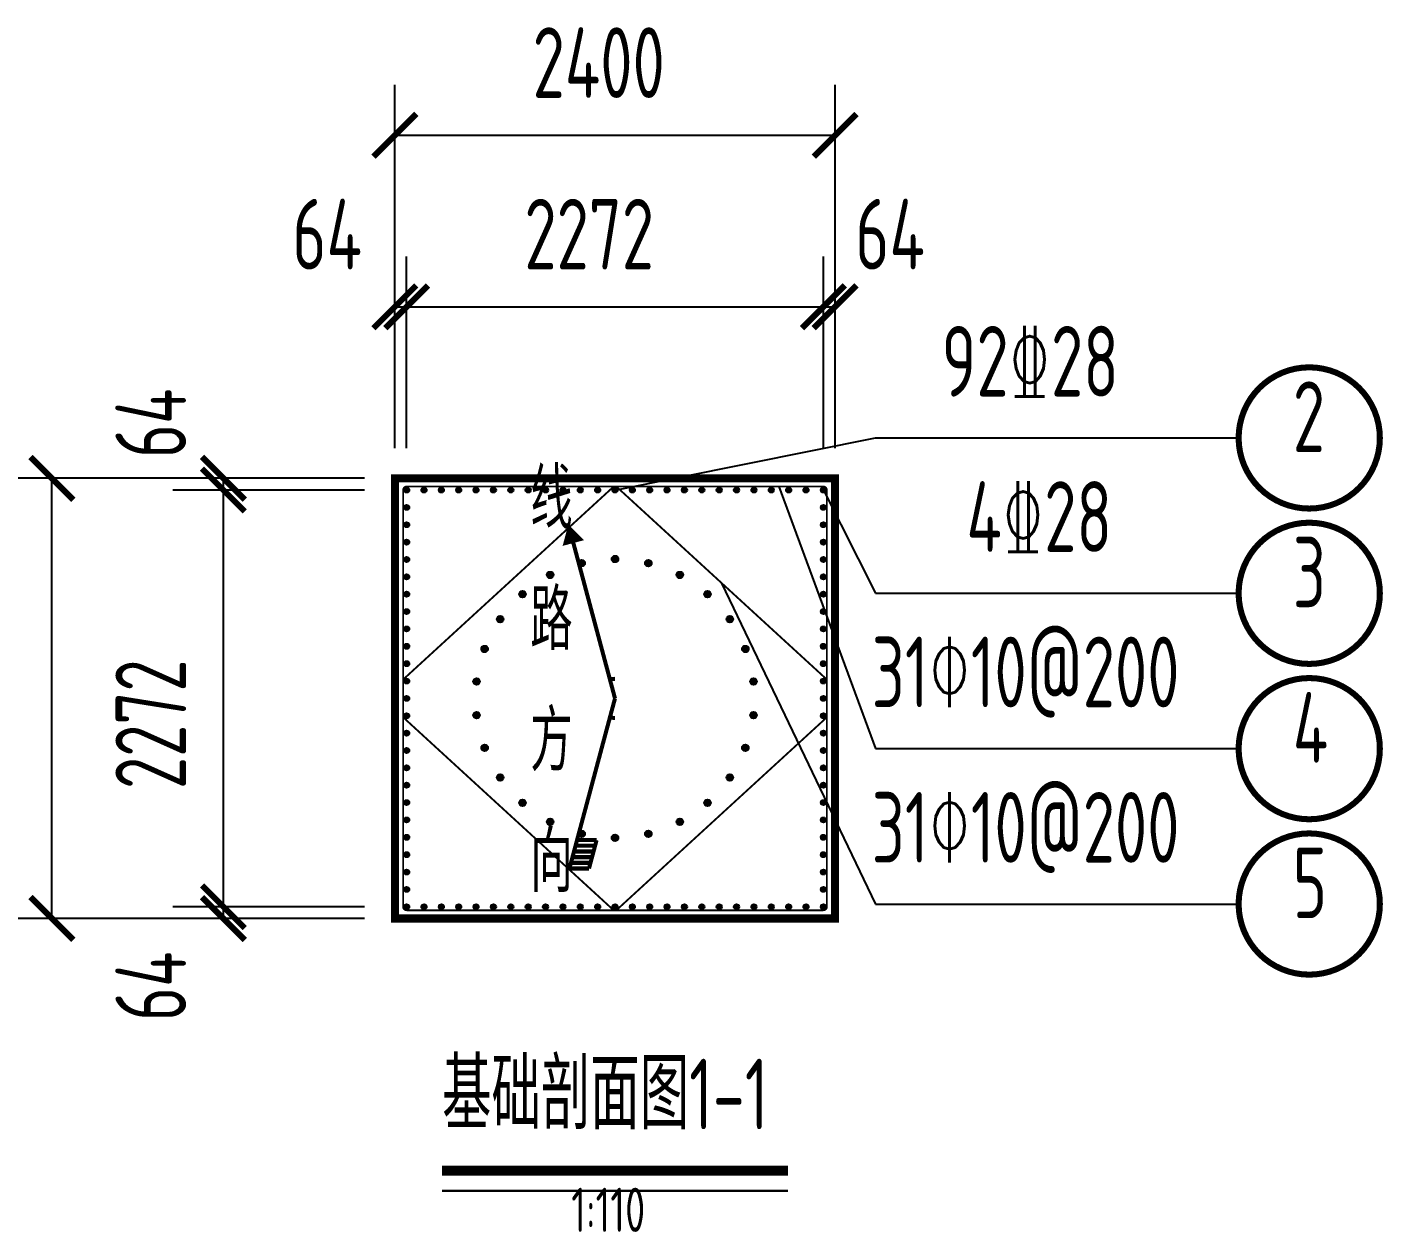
# Model space of a CAD drawing. Header units: inches. Extents: x -4449 to -2355, y -113 to 192.
# Drawn here: x -3039.9 to -2972.7, y -16.6 to 43.1 of the extents above; entities that cross this region are included whole.
import ezdxf
from ezdxf.enums import TextEntityAlignment as Align

# ---------------------------------------------------------------- set-up
doc = ezdxf.new("R2010")
doc.units = ezdxf.units.IN
doc.header["$MEASUREMENT"] = 0
doc.linetypes.add('细实线', pattern=[0])
doc.styles.get("Standard").update_dxf_attribs({"font": 'tssdeng.shx', "width": 0.7, "bigfont": 'hztxt.shx'})

msp = doc.modelspace()

# ---------------------------------------------------------------- hatches: boundary and pattern name
h = msp.add_hatch(color=1)
edge = h.paths.add_edge_path()
edge.add_arc((-3021.0471686, 20.1574145), 0.127273, 0, 360)
h = msp.add_hatch(color=1)
edge = h.paths.add_edge_path()
edge.add_arc((-3020.1865626, 20.1574145), 0.127273, 0, 360)
h = msp.add_hatch(color=1)
edge = h.paths.add_edge_path()
edge.add_arc((-3019.3259566, 20.1574145), 0.127273, 0, 360)
h = msp.add_hatch(color=1)
edge = h.paths.add_edge_path()
edge.add_arc((-3018.4653506, 20.1574145), 0.127273, 0, 360)
h = msp.add_hatch(color=1)
edge = h.paths.add_edge_path()
edge.add_arc((-3017.6047436, 20.1574145), 0.127273, 0, 360)
h = msp.add_hatch(color=1)
edge = h.paths.add_edge_path()
edge.add_arc((-3016.7441376, 20.1574145), 0.127273, 0, 360)
h = msp.add_hatch(color=1)
edge = h.paths.add_edge_path()
edge.add_arc((-3015.8835316, 20.1574145), 0.127273, 0, 360)
h = msp.add_hatch(color=1)
edge = h.paths.add_edge_path()
edge.add_arc((-3015.0229256, 20.1574145), 0.127273, 0, 360)
h = msp.add_hatch(color=1)
edge = h.paths.add_edge_path()
edge.add_arc((-3014.1623196, 20.1574145), 0.127273, 0, 360)
h = msp.add_hatch(color=1)
edge = h.paths.add_edge_path()
edge.add_arc((-3013.3017136, 20.1574145), 0.127273, 0, 360)
h = msp.add_hatch(color=1)
edge = h.paths.add_edge_path()
edge.add_arc((-3012.4411076, 20.1574145), 0.127273, 0, 360)
h = msp.add_hatch(color=1)
edge = h.paths.add_edge_path()
edge.add_arc((-3011.5805016, 20.1574145), 0.127273, 0, 360)
h = msp.add_hatch(color=1)
edge = h.paths.add_edge_path()
edge.add_arc((-3010.7198956, 20.1574145), 0.127273, 0, 360)
h = msp.add_hatch(color=1)
edge = h.paths.add_edge_path()
edge.add_arc((-3009.8592896, 20.1574145), 0.127273, 0, 360)
h = msp.add_hatch(color=1)
edge = h.paths.add_edge_path()
edge.add_arc((-3008.9986836, 20.1574145), 0.127273, 0, 360)
h = msp.add_hatch(color=1)
edge = h.paths.add_edge_path()
edge.add_arc((-3008.1380776, 20.1574145), 0.127273, 0, 360)
h = msp.add_hatch(color=1)
edge = h.paths.add_edge_path()
edge.add_arc((-3007.2774716, 20.1574145), 0.127273, 0, 360)
h = msp.add_hatch(color=1)
edge = h.paths.add_edge_path()
edge.add_arc((-3006.4168656, 20.1574145), 0.127273, 0, 360)
h = msp.add_hatch(color=1)
edge = h.paths.add_edge_path()
edge.add_arc((-3005.5562596, 20.1574145), 0.127273, 0, 360)
h = msp.add_hatch(color=1)
edge = h.paths.add_edge_path()
edge.add_arc((-3004.6956536, 20.1574145), 0.127273, 0, 360)
h = msp.add_hatch(color=1)
edge = h.paths.add_edge_path()
edge.add_arc((-3003.8350476, 20.1574145), 0.127273, 0, 360)
h = msp.add_hatch(color=1)
edge = h.paths.add_edge_path()
edge.add_arc((-3002.9744406, 20.1574145), 0.127273, 0, 360)
h = msp.add_hatch(color=1)
edge = h.paths.add_edge_path()
edge.add_arc((-3002.1138346, 20.1574145), 0.127273, 0, 360)
h = msp.add_hatch(color=1)
edge = h.paths.add_edge_path()
edge.add_arc((-3001.2532286, 20.1574145), 0.127273, 0, 360)
h = msp.add_hatch(color=1)
edge = h.paths.add_edge_path()
edge.add_arc((-3000.3926226, 20.1574145), 0.127273, 0, 360)
h = msp.add_hatch(color=1)
edge = h.paths.add_edge_path()
edge.add_arc((-3021.0471686, 19.2968085), 0.127273, 0, 360)
h = msp.add_hatch(color=1)
edge = h.paths.add_edge_path()
edge.add_arc((-3000.3926226, 19.2968085), 0.127273, 0, 360)
h = msp.add_hatch(color=1)
edge = h.paths.add_edge_path()
edge.add_arc((-3021.0471686, 18.4362025), 0.127273, 0, 360)
msp.add_hatch(color=2).paths.add_polyline_path([(-3012.9786796, 18.2600395), (-3013.1742966, 17.5299895), (-3012.4442456, 17.7256055)])
h = msp.add_hatch(color=1)
edge = h.paths.add_edge_path()
edge.add_arc((-3000.3926226, 18.4362025), 0.127273, 0, 360)
h = msp.add_hatch(color=1)
edge = h.paths.add_edge_path()
edge.add_arc((-3021.0471686, 17.5755965), 0.127273, 0, 360)
h = msp.add_hatch(color=1)
edge = h.paths.add_edge_path()
edge.add_arc((-3000.3926226, 17.5755965), 0.127273, 0, 360)
h = msp.add_hatch(color=1)
edge = h.paths.add_edge_path()
edge.add_arc((-3021.0471686, 16.7149895), 0.127273, 0, 360)
h = msp.add_hatch(color=5)
edge = h.paths.add_edge_path()
edge.add_arc((-3010.7198956, 16.7392325), 0.163636, 0, 360)
h = msp.add_hatch(color=1)
edge = h.paths.add_edge_path()
edge.add_arc((-3000.3926226, 16.7149895), 0.127273, 0, 360)
h = msp.add_hatch(color=5)
edge = h.paths.add_edge_path()
edge.add_arc((-3012.3733496, 16.5384665), 0.163636, 0, 360)
h = msp.add_hatch(color=5)
edge = h.paths.add_edge_path()
edge.add_arc((-3009.0664416, 16.5384665), 0.163636, 0, 360)
h = msp.add_hatch(color=1)
edge = h.paths.add_edge_path()
edge.add_arc((-3021.0471686, 15.8543835), 0.127273, 0, 360)
h = msp.add_hatch(color=5)
edge = h.paths.add_edge_path()
edge.add_arc((-3013.9307106, 15.9478375), 0.163636, 0, 360)
h = msp.add_hatch(color=5)
edge = h.paths.add_edge_path()
edge.add_arc((-3007.5090806, 15.9478375), 0.163636, 0, 360)
h = msp.add_hatch(color=1)
edge = h.paths.add_edge_path()
edge.add_arc((-3000.3926226, 15.8543835), 0.127273, 0, 360)
h = msp.add_hatch(color=1)
edge = h.paths.add_edge_path()
edge.add_arc((-3021.0471686, 14.9937775), 0.127273, 0, 360)
h = msp.add_hatch(color=5)
edge = h.paths.add_edge_path()
edge.add_arc((-3015.3014706, 15.0016705), 0.163636, 0, 360)
h = msp.add_hatch(color=5)
edge = h.paths.add_edge_path()
edge.add_arc((-3006.1383206, 15.0016705), 0.163636, 0, 360)
h = msp.add_hatch(color=1)
edge = h.paths.add_edge_path()
edge.add_arc((-3000.3926226, 14.9937775), 0.127273, 0, 360)
h = msp.add_hatch(color=1)
edge = h.paths.add_edge_path()
edge.add_arc((-3021.0471686, 14.1331715), 0.127273, 0, 360)
h = msp.add_hatch(color=1)
edge = h.paths.add_edge_path()
edge.add_arc((-3000.3926226, 14.1331715), 0.127273, 0, 360)
h = msp.add_hatch(color=5)
edge = h.paths.add_edge_path()
edge.add_arc((-3016.4059656, 13.7549525), 0.163636, 0, 360)
h = msp.add_hatch(color=5)
edge = h.paths.add_edge_path()
edge.add_arc((-3005.0338256, 13.7549525), 0.163636, 0, 360)
h = msp.add_hatch(color=1)
edge = h.paths.add_edge_path()
edge.add_arc((-3021.0471686, 13.2725655), 0.127273, 0, 360)
h = msp.add_hatch(color=1)
edge = h.paths.add_edge_path()
edge.add_arc((-3000.3926226, 13.2725655), 0.127273, 0, 360)
h = msp.add_hatch(color=1)
edge = h.paths.add_edge_path()
edge.add_arc((-3021.0471686, 12.4119595), 0.127273, 0, 360)
h = msp.add_hatch(color=5)
edge = h.paths.add_edge_path()
edge.add_arc((-3017.1800076, 12.2801385), 0.163636, 0, 360)
h = msp.add_hatch(color=5)
edge = h.paths.add_edge_path()
edge.add_arc((-3004.2597836, 12.2801385), 0.163636, 0, 360)
h = msp.add_hatch(color=1)
edge = h.paths.add_edge_path()
edge.add_arc((-3000.3926226, 12.4119595), 0.127273, 0, 360)
h = msp.add_hatch(color=1)
edge = h.paths.add_edge_path()
edge.add_arc((-3021.0471686, 11.5513535), 0.127273, 0, 360)
h = msp.add_hatch(color=1)
edge = h.paths.add_edge_path()
edge.add_arc((-3000.3926226, 11.5513535), 0.127273, 0, 360)
h = msp.add_hatch(color=1)
edge = h.paths.add_edge_path()
edge.add_arc((-3021.0471686, 10.6907475), 0.127273, 0, 360)
h = msp.add_hatch(color=5)
edge = h.paths.add_edge_path()
edge.add_arc((-3017.5786116, 10.6629405), 0.163636, 0, 360)
h = msp.add_hatch(color=5)
edge = h.paths.add_edge_path()
edge.add_arc((-3003.8611796, 10.6629405), 0.163636, 0, 360)
h = msp.add_hatch(color=1)
edge = h.paths.add_edge_path()
edge.add_arc((-3000.3926226, 10.6907475), 0.127273, 0, 360)
h = msp.add_hatch(color=1)
edge = h.paths.add_edge_path()
edge.add_arc((-3021.0471686, 9.8301415), 0.127273, 0, 360)
h = msp.add_hatch(color=1)
edge = h.paths.add_edge_path()
edge.add_arc((-3000.3926226, 9.8301415), 0.127273, 0, 360)
h = msp.add_hatch(color=1)
edge = h.paths.add_edge_path()
edge.add_arc((-3021.0471686, 8.9695355), 0.127273, 0, 360)
h = msp.add_hatch(color=5)
edge = h.paths.add_edge_path()
edge.add_arc((-3017.5786116, 8.9973425), 0.163636, 0, 360)
h = msp.add_hatch(color=5)
edge = h.paths.add_edge_path()
edge.add_arc((-3003.8611796, 8.9973425), 0.163636, 0, 360)
h = msp.add_hatch(color=1)
edge = h.paths.add_edge_path()
edge.add_arc((-3000.3926226, 8.9695355), 0.127273, 0, 360)
h = msp.add_hatch(color=1)
edge = h.paths.add_edge_path()
edge.add_arc((-3021.0471686, 8.1089295), 0.127273, 0, 360)
h = msp.add_hatch(color=1)
edge = h.paths.add_edge_path()
edge.add_arc((-3000.3926226, 8.1089295), 0.127273, 0, 360)
h = msp.add_hatch(color=5)
edge = h.paths.add_edge_path()
edge.add_arc((-3017.1800076, 7.3801445), 0.163636, 0, 360)
h = msp.add_hatch(color=5)
edge = h.paths.add_edge_path()
edge.add_arc((-3004.2597836, 7.3801445), 0.163636, 0, 360)
h = msp.add_hatch(color=1)
edge = h.paths.add_edge_path()
edge.add_arc((-3021.0471686, 7.2483235), 0.127273, 0, 360)
h = msp.add_hatch(color=1)
edge = h.paths.add_edge_path()
edge.add_arc((-3000.3926226, 7.2483235), 0.127273, 0, 360)
h = msp.add_hatch(color=1)
edge = h.paths.add_edge_path()
edge.add_arc((-3021.0471686, 6.3877175), 0.127273, 0, 360)
h = msp.add_hatch(color=5)
edge = h.paths.add_edge_path()
edge.add_arc((-3016.4059656, 5.9053305), 0.163636, 0, 360)
h = msp.add_hatch(color=5)
edge = h.paths.add_edge_path()
edge.add_arc((-3005.0338256, 5.9053305), 0.163636, 0, 360)
h = msp.add_hatch(color=1)
edge = h.paths.add_edge_path()
edge.add_arc((-3000.3926226, 6.3877175), 0.127273, 0, 360)
h = msp.add_hatch(color=1)
edge = h.paths.add_edge_path()
edge.add_arc((-3021.0471686, 5.5271115), 0.127273, 0, 360)
h = msp.add_hatch(color=1)
edge = h.paths.add_edge_path()
edge.add_arc((-3000.3926226, 5.5271115), 0.127273, 0, 360)
h = msp.add_hatch(color=1)
edge = h.paths.add_edge_path()
edge.add_arc((-3021.0471686, 4.6665055), 0.127273, 0, 360)
h = msp.add_hatch(color=5)
edge = h.paths.add_edge_path()
edge.add_arc((-3015.3014706, 4.6586125), 0.163636, 0, 360)
h = msp.add_hatch(color=5)
edge = h.paths.add_edge_path()
edge.add_arc((-3006.1383206, 4.6586125), 0.163636, 0, 360)
h = msp.add_hatch(color=1)
edge = h.paths.add_edge_path()
edge.add_arc((-3000.3926226, 4.6665055), 0.127273, 0, 360)
h = msp.add_hatch(color=1)
edge = h.paths.add_edge_path()
edge.add_arc((-3021.0471686, 3.8058995), 0.127273, 0, 360)
h = msp.add_hatch(color=5)
edge = h.paths.add_edge_path()
edge.add_arc((-3013.9307106, 3.7124455), 0.163636, 0, 360)
h = msp.add_hatch(color=5)
edge = h.paths.add_edge_path()
edge.add_arc((-3007.5090806, 3.7124455), 0.163636, 0, 360)
h = msp.add_hatch(color=1)
edge = h.paths.add_edge_path()
edge.add_arc((-3000.3926226, 3.8058995), 0.127273, 0, 360)
h = msp.add_hatch(color=1)
edge = h.paths.add_edge_path()
edge.add_arc((-3021.0471686, 2.9452935), 0.127273, 0, 360)
h = msp.add_hatch(color=5)
edge = h.paths.add_edge_path()
edge.add_arc((-3012.3733496, 3.1218165), 0.163636, 0, 360)
h = msp.add_hatch(color=5)
edge = h.paths.add_edge_path()
edge.add_arc((-3010.7198956, 2.9210505), 0.163636, 0, 360)
h = msp.add_hatch(color=5)
edge = h.paths.add_edge_path()
edge.add_arc((-3009.0664416, 3.1218165), 0.163636, 0, 360)
h = msp.add_hatch(color=1)
edge = h.paths.add_edge_path()
edge.add_arc((-3000.3926226, 2.9452935), 0.127273, 0, 360)
h = msp.add_hatch(color=1)
edge = h.paths.add_edge_path()
edge.add_arc((-3021.0471686, 2.0846865), 0.127273, 0, 360)
h = msp.add_hatch(color=1)
edge = h.paths.add_edge_path()
edge.add_arc((-3000.3926226, 2.0846865), 0.127273, 0, 360)
h = msp.add_hatch(color=1)
edge = h.paths.add_edge_path()
edge.add_arc((-3021.0471686, 1.2240805), 0.127273, 0, 360)
h = msp.add_hatch(color=1)
edge = h.paths.add_edge_path()
edge.add_arc((-3000.3926226, 1.2240805), 0.127273, 0, 360)
h = msp.add_hatch(color=1)
edge = h.paths.add_edge_path()
edge.add_arc((-3021.0471686, 0.3634745), 0.127273, 0, 360)
h = msp.add_hatch(color=1)
edge = h.paths.add_edge_path()
edge.add_arc((-3000.3926226, 0.3634745), 0.127273, 0, 360)
h = msp.add_hatch(color=1)
edge = h.paths.add_edge_path()
edge.add_arc((-3021.0471686, -0.4971315), 0.127273, 0, 360)
h = msp.add_hatch(color=1)
edge = h.paths.add_edge_path()
edge.add_arc((-3020.1865626, -0.4971315), 0.127273, 0, 360)
h = msp.add_hatch(color=1)
edge = h.paths.add_edge_path()
edge.add_arc((-3019.3259566, -0.4971315), 0.127273, 0, 360)
h = msp.add_hatch(color=1)
edge = h.paths.add_edge_path()
edge.add_arc((-3018.4653506, -0.4971315), 0.127273, 0, 360)
h = msp.add_hatch(color=1)
edge = h.paths.add_edge_path()
edge.add_arc((-3017.6047436, -0.4971315), 0.127273, 0, 360)
h = msp.add_hatch(color=1)
edge = h.paths.add_edge_path()
edge.add_arc((-3016.7441376, -0.4971315), 0.127273, 0, 360)
h = msp.add_hatch(color=1)
edge = h.paths.add_edge_path()
edge.add_arc((-3015.8835316, -0.4971315), 0.127273, 0, 360)
h = msp.add_hatch(color=1)
edge = h.paths.add_edge_path()
edge.add_arc((-3015.0229256, -0.4971315), 0.127273, 0, 360)
h = msp.add_hatch(color=1)
edge = h.paths.add_edge_path()
edge.add_arc((-3014.1623196, -0.4971315), 0.127273, 0, 360)
h = msp.add_hatch(color=1)
edge = h.paths.add_edge_path()
edge.add_arc((-3013.3017136, -0.4971315), 0.127273, 0, 360)
h = msp.add_hatch(color=1)
edge = h.paths.add_edge_path()
edge.add_arc((-3012.4411076, -0.4971315), 0.127273, 0, 360)
h = msp.add_hatch(color=1)
edge = h.paths.add_edge_path()
edge.add_arc((-3011.5805016, -0.4971315), 0.127273, 0, 360)
h = msp.add_hatch(color=1)
edge = h.paths.add_edge_path()
edge.add_arc((-3010.7198956, -0.4971315), 0.127273, 0, 360)
h = msp.add_hatch(color=1)
edge = h.paths.add_edge_path()
edge.add_arc((-3009.8592896, -0.4971315), 0.127273, 0, 360)
h = msp.add_hatch(color=1)
edge = h.paths.add_edge_path()
edge.add_arc((-3008.9986836, -0.4971315), 0.127273, 0, 360)
h = msp.add_hatch(color=1)
edge = h.paths.add_edge_path()
edge.add_arc((-3008.1380776, -0.4971315), 0.127273, 0, 360)
h = msp.add_hatch(color=1)
edge = h.paths.add_edge_path()
edge.add_arc((-3007.2774716, -0.4971315), 0.127273, 0, 360)
h = msp.add_hatch(color=1)
edge = h.paths.add_edge_path()
edge.add_arc((-3006.4168656, -0.4971315), 0.127273, 0, 360)
h = msp.add_hatch(color=1)
edge = h.paths.add_edge_path()
edge.add_arc((-3005.5562596, -0.4971315), 0.127273, 0, 360)
h = msp.add_hatch(color=1)
edge = h.paths.add_edge_path()
edge.add_arc((-3004.6956536, -0.4971315), 0.127273, 0, 360)
h = msp.add_hatch(color=1)
edge = h.paths.add_edge_path()
edge.add_arc((-3003.8350476, -0.4971315), 0.127273, 0, 360)
h = msp.add_hatch(color=1)
edge = h.paths.add_edge_path()
edge.add_arc((-3002.9744406, -0.4971315), 0.127273, 0, 360)
h = msp.add_hatch(color=1)
edge = h.paths.add_edge_path()
edge.add_arc((-3002.1138346, -0.4971315), 0.127273, 0, 360)
h = msp.add_hatch(color=1)
edge = h.paths.add_edge_path()
edge.add_arc((-3001.2532286, -0.4971315), 0.127273, 0, 360)
h = msp.add_hatch(color=1)
edge = h.paths.add_edge_path()
edge.add_arc((-3000.3926226, -0.4971315), 0.127273, 0, 360)

# ---------------------------------------------------------------- linework, layer by layer
at = {"color": 2, "linetype": '细实线'}
for p, q in [((-3021.6289866, 30.7392325), (-3021.6289866, 40.2392325)), ((-2999.8108046, 30.7392325), (-2999.8108046, 40.2392325)), ((-3021.6289866, 37.7392325), (-2999.8108046, 37.7392325)), ((-3021.6289866, 22.2392325), (-3021.6289866, 31.7392325)), ((-3021.0471686, 22.2392325), (-3021.0471686, 31.7392325)), ((-3021.0471686, 22.2392325), (-3021.0471686, 31.7392325)), ((-3000.3926226, 22.2392325), (-3000.3926226, 31.7392325)), ((-3000.3926226, 22.2392325), (-3000.3926226, 31.7392325)), ((-2999.8108046, 22.2392325), (-2999.8108046, 31.7392325)), ((-3021.6289866, 29.2392325), (-3021.0471686, 29.2392325)), ((-3021.0471686, 29.2392325), (-3000.3926226, 29.2392325)), ((-3000.3926226, 29.2392325), (-2999.8108046, 29.2392325)), ((-3010.7198956, 20.1574145), (-2997.8108046, 22.7392325)), ((-2997.8108046, 22.7392325), (-2979.8108046, 22.7392325)), ((-3031.6289866, 20.7392325), (-3041.1289866, 20.7392325)), ((-3038.6289866, -1.0789495), (-3038.6289866, 20.7392325)), ((-3023.1289866, 20.7392325), (-3032.6289866, 20.7392325)), ((-3030.1289866, 20.1574145), (-3030.1289866, 20.7392325)), ((-3002.5926226, 20.3301415), (-2997.8108046, 7.3392325)), ((-3023.1289866, 20.1574145), (-3032.6289866, 20.1574145)), ((-3023.1289866, 20.1574145), (-3032.6289866, 20.1574145)), ((-3030.1289866, -0.4971315), (-3030.1289866, 20.1574145)), ((-3000.3926226, 20.1574145), (-2997.8108046, 15.0392325)), ((-3005.4341226, 15.5462175), (-2997.8108046, -0.3607675)), ((-2997.8108046, 15.0392325), (-2979.8108046, 15.0392325)), ((-2997.8108046, 7.3392325), (-2979.8108046, 7.3392325)), ((-3023.1289866, -0.4971315), (-3032.6289866, -0.4971315)), ((-3023.1289866, -0.4971315), (-3032.6289866, -0.4971315)), ((-3030.1289866, -1.0789495), (-3030.1289866, -0.4971315)), ((-2997.8108046, -0.3607675), (-2979.8108046, -0.3607675)), ((-3031.6289866, -1.0789495), (-3041.1289866, -1.0789495)), ((-3023.1289866, -1.0789495), (-3032.6289866, -1.0789495))]:
    msp.add_line(p, q, dxfattribs=at)
for points, const_width in [([(-3020.5683266, 38.7998925), (-3022.6896466, 36.6785725)], 0.3), ([(-3000.8714646, 36.6785725), (-2998.7501446, 38.7998925)], 0.3), ([(-3020.5683266, 30.2998925), (-3022.6896466, 28.1785725)], 0.3), ([(-3022.1078286, 28.1785725), (-3019.9865086, 30.2998925)], 0.3), ([(-3019.9865086, 30.2998925), (-3022.1078286, 28.1785725)], 0.3), ([(-2999.3319626, 30.2998925), (-3001.4532826, 28.1785725)], 0.3), ([(-3001.4532826, 28.1785725), (-2999.3319626, 30.2998925)], 0.3), ([(-3000.8714646, 28.1785725), (-2998.7501446, 30.2998925)], 0.3), ([(-3037.5683266, 19.6785725), (-3039.6896466, 21.7998925)], 0.3), ([(-3029.0683266, 19.6785725), (-3031.1896466, 21.7998925)], 0.3), ([(-3031.1896466, 21.2180745), (-3029.0683266, 19.0967545)], 0.3), ([(-3029.0683266, 19.0967545), (-3031.1896466, 21.2180745)], 0.3), ([(-3012.9786796, 18.2600395), (-3010.7198956, 9.8301415)], 0.2), ([(-3010.7198956, 9.8301415), (-3012.9786796, 1.4002435)], 0.2), ([(-3012.6022156, 2.8052265), (-3011.6325186, 2.8052265)], 0.2), ([(-3012.0089826, 1.4002435), (-3011.6325186, 2.8052265)], 0.2), ([(-3012.8280946, 1.9622365), (-3011.8583976, 1.9622365)], 0.2), ([(-3012.7528016, 2.2432335), (-3011.7831046, 2.2432335)], 0.2), ([(-3012.6775086, 2.5242295), (-3011.7078116, 2.5242295)], 0.2), ([(-3012.9786796, 1.4002435), (-3012.0089826, 1.4002435)], 0.2), ([(-3012.9033876, 1.6812395), (-3011.9336906, 1.6812395)], 0.2), ([(-3029.0683266, -1.5577915), (-3031.1896466, 0.5635285)], 0.3), ([(-3031.1896466, 0.5635285), (-3029.0683266, -1.5577915)], 0.3), ([(-3039.6896466, -0.0182895), (-3037.5683266, -2.1396095)], 0.3), ([(-3031.1896466, -0.0182895), (-3029.0683266, -2.1396095)], 0.3)]:
    msp.add_lwpolyline(points, dxfattribs=dict(at, const_width=const_width))
at = {"color": 2, "linetype": '细实线', "const_width": 0.3}
for points in [[(-2979.8108046, 22.7392325, 1), (-2972.8108046, 22.7392325, 1), (-2979.8108046, 22.7392325, 1)], [(-2979.8108046, 15.0392325, 1), (-2972.8108046, 15.0392325, 1), (-2979.8108046, 15.0392325, 1)], [(-2979.8108046, 7.3392325, 1), (-2972.8108046, 7.3392325, 1), (-2979.8108046, 7.3392325, 1)], [(-2979.8108046, -0.3607675, 1), (-2972.8108046, -0.3607675, 1), (-2979.8108046, -0.3607675, 1)]]:
    msp.add_lwpolyline(points, format="xyb", close=True, dxfattribs=at)
at = {"color": 3, "linetype": '细实线', "const_width": 0.4}
msp.add_lwpolyline([(-3021.6289866, -1.0789495), (-3021.6289866, 20.7392325), (-2999.8108046, 20.7392325), (-2999.8108046, -1.0789495), (-3021.6289866, -1.0789495)], close=True, dxfattribs=at)
at = {"color": 6, "linetype": '细实线', "const_width": 0.09}
for points in [[(-3021.0471686, 20.3301415, 0.414214), (-3021.2198956, 20.1574145, 0.414214)], [(-3000.2198956, 20.1574145, 0.414214), (-3000.3926226, 20.3301415, 0.414214)], [(-3021.2198956, -0.4971315, 0.414214), (-3021.0471686, -0.6698585, 0.414214)], [(-3000.3926226, -0.6698585, 0.414214), (-3000.2198956, -0.4971315, 0.414214)]]:
    msp.add_lwpolyline(points, format="xyb", dxfattribs=at)
for points in [[(-3021.2198956, 20.1574145), (-3021.2198956, -0.4971315)], [(-3021.0471686, 20.3301415), (-3000.3926226, 20.3301415)], [(-3000.2198956, 20.1574145), (-3000.2198956, -0.4971315)], [(-3021.0471686, -0.6698585), (-3000.3926226, -0.6698585)]]:
    msp.add_lwpolyline(points, dxfattribs=at)
at = {"color": 5, "linetype": '细实线', "const_width": 0.09}
for points in [[(-3010.8420326, 20.2795505), (-3021.1693046, 10.8128845)], [(-3000.2704866, 10.8128845), (-3010.5977586, 20.2795505)], [(-3021.2198956, 10.6907475), (-3021.2198956, 8.9695355)], [(-3000.2198956, 8.9695355), (-3000.2198956, 10.6907475)], [(-3021.1693046, 8.8473985), (-3010.8420326, -0.6192675)], [(-3010.5977586, -0.6192675), (-3000.2704866, 8.8473985)]]:
    msp.add_lwpolyline(points, dxfattribs=at)
for points in [[(-3010.7198956, 20.3301415, 0.198912), (-3010.8420316, 20.2795505, 0.198912)], [(-3010.5977586, 20.2795505, 0.198912), (-3010.7198956, 20.3301415, 0.198912)], [(-3021.1693046, 10.8128845, 0.198912), (-3021.2198956, 10.6907475, 0.198912)], [(-3000.2198956, 10.6907475, 0.198912), (-3000.2704866, 10.8128835, 0.198912)], [(-3021.2198956, 8.9695355, 0.198912), (-3021.1693046, 8.8473995, 0.198912)], [(-3000.2704866, 8.8473985, 0.198912), (-3000.2198956, 8.9695355, 0.198912)], [(-3010.8420326, -0.6192675, 0.198912), (-3010.7198956, -0.6698585, 0.198912)], [(-3010.7198956, -0.6698585, 0.198912), (-3010.5977596, -0.6192675, 0.198912)]]:
    msp.add_lwpolyline(points, format="xyb", dxfattribs=at)
for points in [[(-3010.7198956, 20.3301415), (-3010.7198956, 20.3301415)], [(-3010.7198956, -0.6698585), (-3010.7198956, -0.6698585)]]:
    msp.add_lwpolyline(points, close=True, dxfattribs=at)
at = {"color": 2, "linetype": '细实线', "const_width": 0.2}
msp.add_lwpolyline([(-3012.9786796, 18.2600395), (-3013.1742966, 17.5299895), (-3012.4442456, 17.7256055), (-3012.9786796, 18.2600395)], close=True, dxfattribs=at)
for points in [[(-3010.7198956, 10.7998385, 0.065543), (-3010.9708716, 10.7667965, 0.065543)], [(-3010.9708716, 8.8934865, 0.065543), (-3010.7198956, 8.8604445, 0.065543)]]:
    msp.add_lwpolyline(points, format="xyb", dxfattribs=at)
at = {"color": 7, "linetype": '细实线'}
for points, const_width in [([(-3019.2948956, -13.5789495), (-3002.1448956, -13.5789495)], 0.5), ([(-3019.2948956, -14.5789495), (-3002.1448956, -14.5789495)], 0.12)]:
    msp.add_lwpolyline(points, dxfattribs=dict(at, const_width=const_width))
at = {"color": 1, "linetype": '细实线'}
for centre in [(-3021.0471686, 20.1574145), (-3020.1865626, 20.1574145), (-3019.3259566, 20.1574145), (-3018.4653506, 20.1574145), (-3017.6047436, 20.1574145), (-3016.7441376, 20.1574145), (-3015.8835316, 20.1574145), (-3015.0229256, 20.1574145), (-3014.1623196, 20.1574145), (-3013.3017136, 20.1574145), (-3012.4411076, 20.1574145), (-3011.5805016, 20.1574145), (-3010.7198956, 20.1574145), (-3009.8592896, 20.1574145), (-3008.9986836, 20.1574145), (-3008.1380776, 20.1574145), (-3007.2774716, 20.1574145), (-3006.4168656, 20.1574145), (-3005.5562596, 20.1574145), (-3004.6956536, 20.1574145), (-3003.8350476, 20.1574145), (-3002.9744406, 20.1574145), (-3002.1138346, 20.1574145), (-3001.2532286, 20.1574145), (-3000.3926226, 20.1574145), (-3021.0471686, 19.2968085), (-3000.3926226, 19.2968085), (-3021.0471686, 18.4362025), (-3000.3926226, 18.4362025), (-3021.0471686, 17.5755965), (-3000.3926226, 17.5755965), (-3021.0471686, 16.7149895), (-3000.3926226, 16.7149895), (-3021.0471686, 15.8543835), (-3000.3926226, 15.8543835), (-3021.0471686, 14.9937775), (-3000.3926226, 14.9937775), (-3021.0471686, 14.1331715), (-3000.3926226, 14.1331715), (-3021.0471686, 13.2725655), (-3000.3926226, 13.2725655), (-3021.0471686, 12.4119595), (-3000.3926226, 12.4119595), (-3021.0471686, 11.5513535), (-3000.3926226, 11.5513535), (-3021.0471686, 10.6907475), (-3000.3926226, 10.6907475), (-3021.0471686, 9.8301415), (-3000.3926226, 9.8301415), (-3021.0471686, 8.9695355), (-3000.3926226, 8.9695355), (-3021.0471686, 8.1089295), (-3000.3926226, 8.1089295), (-3021.0471686, 7.2483235), (-3000.3926226, 7.2483235), (-3021.0471686, 6.3877175), (-3000.3926226, 6.3877175), (-3021.0471686, 5.5271115), (-3000.3926226, 5.5271115), (-3021.0471686, 4.6665055), (-3000.3926226, 4.6665055), (-3021.0471686, 3.8058995), (-3000.3926226, 3.8058995), (-3021.0471686, 2.9452935), (-3000.3926226, 2.9452935), (-3021.0471686, 2.0846865), (-3000.3926226, 2.0846865), (-3021.0471686, 1.2240805), (-3000.3926226, 1.2240805), (-3021.0471686, 0.3634745), (-3000.3926226, 0.3634745), (-3021.0471686, -0.4971315), (-3020.1865626, -0.4971315), (-3019.3259566, -0.4971315), (-3018.4653506, -0.4971315), (-3017.6047436, -0.4971315), (-3016.7441376, -0.4971315), (-3015.8835316, -0.4971315), (-3015.0229256, -0.4971315), (-3014.1623196, -0.4971315), (-3013.3017136, -0.4971315), (-3012.4411076, -0.4971315), (-3011.5805016, -0.4971315), (-3010.7198956, -0.4971315), (-3009.8592896, -0.4971315), (-3008.9986836, -0.4971315), (-3008.1380776, -0.4971315), (-3007.2774716, -0.4971315), (-3006.4168656, -0.4971315), (-3005.5562596, -0.4971315), (-3004.6956536, -0.4971315), (-3003.8350476, -0.4971315), (-3002.9744406, -0.4971315), (-3002.1138346, -0.4971315), (-3001.2532286, -0.4971315), (-3000.3926226, -0.4971315)]:
    msp.add_circle(centre, 0.127273, dxfattribs=at)
at = {"color": 5, "linetype": '细实线'}
for centre in [(-3010.7198956, 16.7392325), (-3012.3733496, 16.5384665), (-3009.0664416, 16.5384665), (-3013.9307106, 15.9478375), (-3007.5090806, 15.9478375), (-3015.3014706, 15.0016705), (-3006.1383206, 15.0016705), (-3016.4059656, 13.7549525), (-3005.0338256, 13.7549525), (-3017.1800076, 12.2801385), (-3004.2597836, 12.2801385), (-3017.5786116, 10.6629405), (-3003.8611796, 10.6629405), (-3017.5786116, 8.9973425), (-3003.8611796, 8.9973425), (-3017.1800076, 7.3801445), (-3004.2597836, 7.3801445), (-3016.4059656, 5.9053305), (-3005.0338256, 5.9053305), (-3015.3014706, 4.6586125), (-3006.1383206, 4.6586125), (-3013.9307106, 3.7124455), (-3007.5090806, 3.7124455), (-3012.3733496, 3.1218165), (-3010.7198956, 2.9210505), (-3009.0664416, 3.1218165)]:
    msp.add_circle(centre, 0.163636, dxfattribs=at)

# ---------------------------------------------------------------- texts
at = {"color": 2, "width": 0.7}
for s, height, p in [('2400', 3.5, (-3014.8032286, 38.5392325)), ('64', 3.5, (-3026.7123196, 30.0392325)), ('2272', 3.5, (-3015.2115626, 30.0392325)), ('64', 3.5, (-2998.8108046, 30.0392325)), ('92%%13228', 3.5, (-2994.5274716, 23.7392325)), ('2', 3.5, (-2977.1274716, 20.9892325)), ('线', 3, (-3014.9198956, 17.3301415)), ('4%%13228', 3.5, (-2993.3024716, 16.0392325)), ('3', 3.5, (-2977.1274716, 13.2892325)), ('路', 3, (-3014.9198956, 11.3301415)), ('31%%13010@200', 3.5, (-2997.9983046, 8.3392325)), ('4', 3.5, (-2977.1274716, 5.5892325)), ('方', 3, (-3014.9198956, 5.3301415)), ('31%%13010@200', 3.5, (-2997.9983046, 0.6392325)), ('向', 3, (-3014.9198956, -0.6698585)), ('5', 3.5, (-2977.1274716, -2.1107675))]:
    msp.add_text(s, height=height, dxfattribs=at).set_placement(p, align=Align.BOTTOM_LEFT)
for s, p in [('64', (-3030.9289866, 21.7392325)), ('2272', (-3030.9289866, 5.3384745)), ('64', (-3030.9289866, -6.1622825))]:
    msp.add_text(s, height=3.5, rotation=90, dxfattribs=at).set_placement(p, align=Align.BOTTOM_LEFT)
at = {"color": 7, "width": 0.7}
for s, height, p in [('基础剖面图1-1', 3.5, (-3019.2948956, -12.5789495)), ('1:110', 2.1875, (-3012.8891666, -17.2664495))]:
    msp.add_text(s, height=height, dxfattribs=at).set_placement(p, align=Align.BOTTOM_LEFT)

doc.saveas('drawing.dxf')
